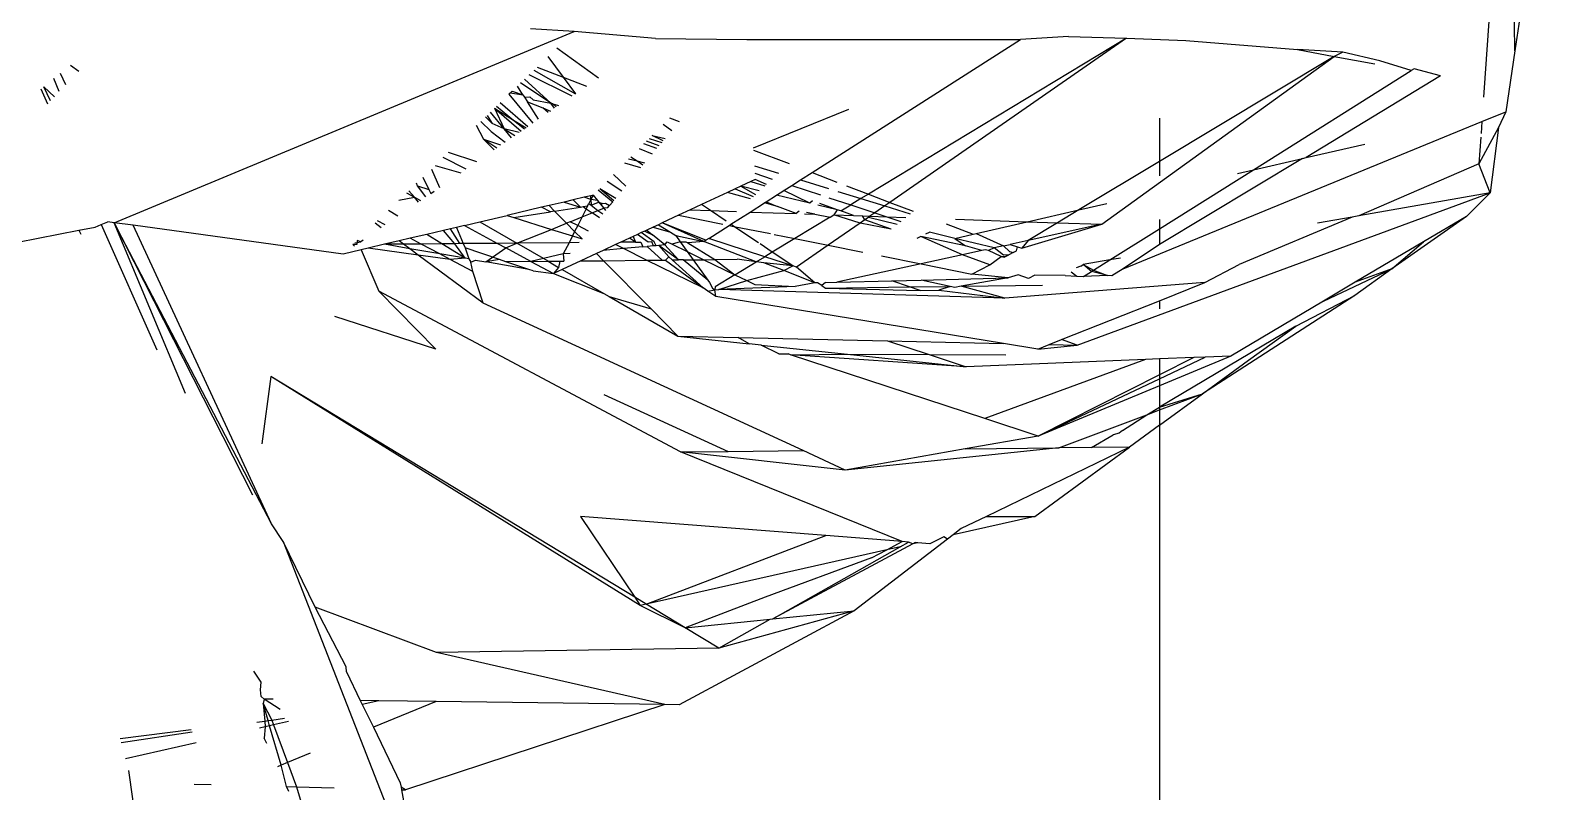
# Model space of a CAD drawing. Header units: millimetres. Extents: x 0 to 460473, y -68369 to 85219.
# Drawn here: x 224950.74 to 224970.81, y -36687.52 to -36677.4 of the extents above; entities that cross this region are included whole.
import ezdxf

# ---------------------------------------------------------------- set-up
doc = ezdxf.new("R2010")
doc.units = ezdxf.units.MM
doc.header["$LTSCALE"] = 50
doc.layers.add('ha', color=8, linetype='Continuous')

# ---------------------------------------------------------------- blocks, each defined once
blk = doc.blocks.new('12312')
for p, q in [((250595.09, -37186.465), (250594.853, -37189.854)), ((250595.269, -37189.238), (250595.238, -37186.804)), ((250595.6, -37186.999), (250595.269, -37189.238)), ((250576.644, -37191.522), (250582.759, -37188.981)), ((250582.759, -37188.981), (250582.18, -37188.945)), ((250583.843, -37189.073), (250582.759, -37188.981)), ((250583.843, -37189.073), (250585.057, -37189.087)), ((250585.057, -37189.087), (250588.696, -37189.087)), ((250585.923, -37190.855), (250588.696, -37189.087)), ((250590.104, -37189.07), (250586.673, -37191.142)), ((250590.104, -37189.07), (250586.959, -37191.251)), ((250589.334, -37189.045), (250588.696, -37189.087)), ((250589.334, -37189.045), (250590.104, -37189.07)), ((250590.104, -37189.07), (250590.892, -37189.098)), ((250590.892, -37189.098), (250592.38, -37189.22)), ((250582.412, -37189.314), (250582.616, -37189.588)), ((250582.532, -37189.199), (250583.085, -37189.595)), ((250589.777, -37191.543), (250592.868, -37189.314)), ((250592.868, -37189.314), (250590.543, -37190.709)), ((250592.98, -37189.257), (250592.38, -37189.22)), ((250592.38, -37189.22), (250592.868, -37189.314)), ((250592.98, -37189.257), (250592.868, -37189.314)), ((250592.868, -37189.314), (250593.407, -37189.412)), ((250593.471, -37189.368), (250592.98, -37189.257)), ((250595.269, -37189.238), (250595.15, -37190.046)), ((250576.001, -37189.689), (250575.929, -37189.538)), ((250576.064, -37189.43), (250576.175, -37189.507)), ((250582.224, -37189.496), (250582.779, -37189.807)), ((250582.267, -37189.454), (250582.616, -37189.588)), ((250591.793, -37190.818), (250593.89, -37189.499)), ((250593.89, -37189.499), (250593.471, -37189.368)), ((250593.931, -37189.475), (250593.89, -37189.499)), ((250594.28, -37189.57), (250593.931, -37189.475)), ((250575.67, -37189.744), (250575.758, -37189.942)), ((250575.849, -37189.848), (250575.707, -37189.715)), ((250575.796, -37189.902), (250575.707, -37189.715)), ((250575.914, -37189.779), (250575.842, -37189.607)), ((250582.08, -37189.82), (250582.006, -37189.705)), ((250582.451, -37189.934), (250582.049, -37189.664)), ((250582.451, -37189.934), (250582.1, -37189.615)), ((250582.732, -37189.839), (250582.16, -37189.557)), ((250582.616, -37189.588), (250582.925, -37189.706)), ((250582.616, -37189.588), (250582.779, -37189.807)), ((250594.28, -37189.57), (250592.492, -37190.657)), ((250581.777, -37189.926), (250582.146, -37190.243)), ((250581.893, -37189.815), (250581.934, -37189.775)), ((250581.893, -37189.815), (250582.212, -37190.198)), ((250581.914, -37189.795), (250582.08, -37189.82)), ((250581.934, -37189.775), (250582.08, -37189.82)), ((250582.08, -37189.82), (250582.101, -37189.852)), ((250582.101, -37189.852), (250582.171, -37189.848)), ((250582.101, -37189.852), (250582.141, -37189.915)), ((250582.288, -37190.145), (250582.141, -37189.915)), ((250582.141, -37189.915), (250582.342, -37189.996)), ((250582.171, -37189.848), (250582.217, -37189.887)), ((250582.217, -37189.887), (250582.451, -37189.934)), ((250582.476, -37189.941), (250582.451, -37189.934)), ((250582.499, -37190), (250582.451, -37189.934)), ((250582.523, -37189.983), (250582.476, -37189.941)), ((250582.476, -37189.941), (250582.55, -37189.964)), ((250581.671, -37190.205), (250581.582, -37190.114)), ((250581.602, -37190.095), (250581.671, -37190.205)), ((250581.829, -37190.276), (250581.647, -37190.052)), ((250581.699, -37190.001), (250582.055, -37190.306)), ((250581.699, -37190.001), (250581.829, -37190.276)), ((250581.699, -37190.001), (250581.954, -37190.157)), ((250581.729, -37189.972), (250581.954, -37190.157)), ((250582.342, -37189.996), (250582.444, -37190.037)), ((250582.414, -37190.058), (250582.342, -37189.996)), ((250584.028, -37190.128), (250584.155, -37190.177)), ((250585.144, -37190.525), (250586.412, -37190.012)), ((250590.543, -37190.131), (250590.543, -37190.709)), ((250594.83, -37190.178), (250595.15, -37190.046)), ((250595.15, -37190.046), (250595.051, -37190.258)), ((250581.559, -37190.414), (250581.463, -37190.228)), ((250581.655, -37190.311), (250581.518, -37190.176)), ((250581.655, -37190.311), (250581.844, -37190.451)), ((250581.829, -37190.276), (250581.671, -37190.205)), ((250581.829, -37190.276), (250581.971, -37190.364)), ((250582.028, -37190.324), (250581.829, -37190.276)), ((250581.929, -37190.393), (250581.829, -37190.276)), ((250581.954, -37190.157), (250582.098, -37190.276)), ((250581.954, -37190.157), (250582.121, -37190.26)), ((250583.944, -37190.213), (250584.058, -37190.295)), ((250590.061, -37192.136), (250594.83, -37190.178)), ((250595.051, -37190.258), (250594.791, -37190.741)), ((250594.83, -37190.178), (250594.819, -37190.338)), ((250595.051, -37190.258), (250594.941, -37191.124)), ((250581.696, -37190.553), (250581.559, -37190.414)), ((250581.785, -37190.492), (250581.559, -37190.414)), ((250581.73, -37190.53), (250581.559, -37190.414)), ((250583.626, -37190.535), (250583.799, -37190.608)), ((250583.86, -37190.534), (250583.688, -37190.472)), ((250583.889, -37190.499), (250583.721, -37190.439)), ((250583.758, -37190.402), (250583.924, -37190.457)), ((250583.942, -37190.435), (250583.796, -37190.363)), ((250583.796, -37190.363), (250583.97, -37190.401)), ((250592.492, -37190.657), (250593.274, -37190.477)), ((250594.816, -37190.387), (250594.791, -37190.741)), ((250581.324, -37190.81), (250581.019, -37190.656)), ((250581.464, -37190.714), (250581.088, -37190.59)), ((250583.647, -37190.792), (250583.432, -37190.731)), ((250583.597, -37190.705), (250583.485, -37190.678)), ((250583.597, -37190.705), (250583.514, -37190.649)), ((250583.675, -37190.758), (250583.597, -37190.705)), ((250583.699, -37190.729), (250583.597, -37190.705)), ((250585.146, -37190.557), (250585.617, -37190.737)), ((250590.543, -37190.709), (250589.473, -37191.351)), ((250592.447, -37190.667), (250590.543, -37191.813)), ((250590.543, -37190.709), (250590.543, -37190.9)), ((250591.793, -37190.818), (250592.447, -37190.667)), ((250592.447, -37190.667), (250592.492, -37190.657)), ((250594.791, -37190.741), (250593.193, -37191.432)), ((250594.941, -37191.124), (250594.791, -37190.741)), ((250580.75, -37190.916), (250580.83, -37191.082)), ((250580.862, -37190.808), (250580.968, -37191.055)), ((250580.911, -37190.76), (250581.255, -37190.858)), ((250583.447, -37191.034), (250583.284, -37190.881)), ((250585.169, -37190.947), (250585.108, -37190.976)), ((250585.158, -37190.766), (250585.478, -37190.864)), ((250585.164, -37190.865), (250585.394, -37190.941)), ((250585.316, -37191.012), (250585.169, -37190.947)), ((250585.768, -37190.953), (250585.923, -37190.855)), ((250585.923, -37190.855), (250586.253, -37190.981)), ((250590.543, -37191.602), (250591.793, -37190.818)), ((250591.579, -37190.867), (250591.793, -37190.818)), ((250580.531, -37191.126), (250580.636, -37191.184)), ((250580.636, -37191.184), (250580.561, -37191.098)), ((250580.679, -37191.033), (250580.666, -37190.996)), ((250580.79, -37191.178), (250580.679, -37191.033)), ((250580.679, -37191.033), (250580.83, -37191.082)), ((250580.83, -37191.082), (250580.854, -37191.134)), ((250580.854, -37191.134), (250580.897, -37191.104)), ((250583.081, -37191.087), (250583.273, -37191.245)), ((250583.103, -37191.065), (250583.289, -37191.225)), ((250583.103, -37191.065), (250583.313, -37191.196)), ((250583.199, -37190.968), (250583.395, -37191.097)), ((250584.8, -37191.119), (250584.453, -37191.281)), ((250584.902, -37191.072), (250584.8, -37191.119)), ((250585.104, -37191.206), (250584.8, -37191.119)), ((250584.978, -37191.036), (250584.902, -37191.072)), ((250584.902, -37191.072), (250585.141, -37191.172)), ((250585.108, -37190.976), (250584.978, -37191.036)), ((250584.978, -37191.036), (250585.171, -37191.145)), ((250585.221, -37191.099), (250584.978, -37191.036)), ((250585.108, -37190.976), (250585.295, -37191.031)), ((250585.452, -37191.155), (250585.547, -37191.095)), ((250585.547, -37191.095), (250585.654, -37191.026)), ((250585.892, -37191.261), (250585.547, -37191.095)), ((250585.654, -37191.026), (250585.768, -37190.953)), ((250585.654, -37191.026), (250586.034, -37191.152)), ((250585.768, -37190.953), (250586.141, -37191.068)), ((250586.268, -37191.107), (250586.574, -37191.201)), ((250586.382, -37191.03), (250586.673, -37191.142)), ((250586.673, -37191.142), (250586.574, -37191.201)), ((250586.673, -37191.142), (250586.959, -37191.251)), ((250589.449, -37193.149), (250594.941, -37191.124)), ((250594.941, -37191.124), (250593.193, -37191.432)), ((250594.625, -37191.439), (250594.941, -37191.124)), ((250580.429, -37191.224), (250580.636, -37191.184)), ((250580.636, -37191.184), (250580.717, -37191.228)), ((250580.691, -37191.247), (250580.636, -37191.184)), ((250582.328, -37191.317), (250581.87, -37191.425)), ((250582.427, -37191.294), (250582.328, -37191.317)), ((250582.445, -37191.376), (250582.328, -37191.317)), ((250582.628, -37191.247), (250582.427, -37191.294)), ((250582.5, -37191.368), (250582.427, -37191.294)), ((250582.5, -37191.368), (250582.843, -37191.313)), ((250582.748, -37191.219), (250582.628, -37191.247)), ((250582.628, -37191.247), (250582.843, -37191.313)), ((250582.894, -37191.184), (250582.748, -37191.219)), ((250582.843, -37191.313), (250582.748, -37191.219)), ((250582.843, -37191.313), (250582.879, -37191.307)), ((250582.92, -37191.337), (250582.866, -37191.444)), ((250582.879, -37191.307), (250582.939, -37191.298)), ((250582.879, -37191.307), (250582.92, -37191.337)), ((250582.982, -37191.164), (250582.894, -37191.184)), ((250582.982, -37191.213), (250582.894, -37191.184)), ((250582.939, -37191.298), (250582.92, -37191.337)), ((250582.92, -37191.337), (250583, -37191.389)), ((250582.939, -37191.298), (250582.954, -37191.268)), ((250582.982, -37191.213), (250582.954, -37191.268)), ((250582.954, -37191.268), (250582.985, -37191.29)), ((250583.011, -37191.157), (250582.982, -37191.164)), ((250583.011, -37191.157), (250582.982, -37191.213)), ((250582.982, -37191.213), (250582.982, -37191.164)), ((250583.069, -37191.227), (250582.982, -37191.213)), ((250582.982, -37191.213), (250582.985, -37191.29)), ((250582.985, -37191.29), (250583.086, -37191.248)), ((250582.985, -37191.29), (250583.077, -37191.358)), ((250583.011, -37191.157), (250583.069, -37191.227)), ((250583.069, -37191.227), (250583.086, -37191.248)), ((250583.069, -37191.227), (250583.106, -37191.271)), ((250583.077, -37191.358), (250583.153, -37191.327)), ((250583.086, -37191.248), (250583.106, -37191.271)), ((250583.086, -37191.248), (250583.141, -37191.266)), ((250583.106, -37191.271), (250583.141, -37191.266)), ((250583.106, -37191.271), (250583.153, -37191.327)), ((250583.141, -37191.266), (250583.175, -37191.26)), ((250583.205, -37191.326), (250583.153, -37191.327)), ((250583.153, -37191.327), (250583.179, -37191.358)), ((250583.175, -37191.26), (250583.231, -37191.295)), ((250583.205, -37191.326), (250583.231, -37191.295)), ((250583.231, -37191.295), (250583.273, -37191.245)), ((250584.453, -37191.281), (250584.301, -37191.352)), ((250584.573, -37191.361), (250584.453, -37191.281)), ((250585.1, -37191.38), (250585.29, -37191.258)), ((250585.29, -37191.258), (250585.312, -37191.244)), ((250585.462, -37191.307), (250585.29, -37191.258)), ((250585.312, -37191.244), (250585.452, -37191.155)), ((250585.312, -37191.244), (250585.462, -37191.307)), ((250585.892, -37191.261), (250585.452, -37191.155)), ((250585.712, -37191.401), (250585.462, -37191.307)), ((250585.93, -37191.232), (250585.892, -37191.261)), ((250586.259, -37191.35), (250586, -37191.288)), ((250586.259, -37191.35), (250586.029, -37191.268)), ((250586.147, -37191.189), (250586.437, -37191.284)), ((250586.259, -37191.35), (250586.214, -37191.419)), ((250586.308, -37191.362), (250586.259, -37191.35)), ((250586.308, -37191.362), (250586.437, -37191.284)), ((250586.574, -37191.201), (250586.437, -37191.284)), ((250586.437, -37191.284), (250586.759, -37191.39)), ((250586.574, -37191.201), (250586.891, -37191.299)), ((250586.891, -37191.299), (250586.759, -37191.39)), ((250586.959, -37191.251), (250586.891, -37191.299)), ((250586.891, -37191.299), (250587.23, -37191.403)), ((250586.959, -37191.251), (250587.27, -37191.37)), ((250589.473, -37191.351), (250589.845, -37191.265)), ((250576.39, -37191.579), (250576.471, -37191.546)), ((250576.471, -37191.546), (250576.56, -37191.51)), ((250576.471, -37191.546), (250577.212, -37193.212)), ((250576.644, -37191.522), (250576.56, -37191.51)), ((250577.594, -37193.793), (250576.644, -37191.522)), ((250578.734, -37195.523), (250576.644, -37191.522)), ((250576.644, -37191.522), (250578.482, -37195.14)), ((250576.896, -37191.556), (250576.644, -37191.522)), ((250580.196, -37191.588), (250580.115, -37191.527)), ((250580.249, -37191.551), (250580.147, -37191.496)), ((250580.415, -37191.436), (250580.29, -37191.358)), ((250581.304, -37191.558), (250581.507, -37191.51)), ((250581.507, -37191.51), (250581.87, -37191.425)), ((250581.507, -37191.51), (250581.997, -37191.794)), ((250581.87, -37191.425), (250581.96, -37191.454)), ((250581.96, -37191.454), (250582.445, -37191.376)), ((250581.96, -37191.454), (250582.458, -37191.61)), ((250582.5, -37191.368), (250582.445, -37191.376)), ((250582.458, -37191.61), (250582.658, -37191.528)), ((250582.658, -37191.528), (250582.5, -37191.368)), ((250582.707, -37191.508), (250582.658, -37191.528)), ((250582.767, -37191.638), (250582.658, -37191.528)), ((250582.707, -37191.508), (250582.866, -37191.444)), ((250582.807, -37191.559), (250582.707, -37191.508)), ((250582.866, -37191.444), (250582.807, -37191.559)), ((250582.866, -37191.444), (250583, -37191.389)), ((250583, -37191.389), (250583.077, -37191.358)), ((250583.098, -37191.456), (250583, -37191.389)), ((250583.077, -37191.358), (250583.14, -37191.405)), ((250583.881, -37191.548), (250583.809, -37191.581)), ((250583.929, -37191.525), (250583.881, -37191.548)), ((250583.881, -37191.548), (250584.042, -37191.648)), ((250584.149, -37191.423), (250583.929, -37191.525)), ((250584.483, -37191.772), (250583.929, -37191.525)), ((250584.513, -37191.754), (250583.929, -37191.525)), ((250584.301, -37191.352), (250584.149, -37191.423)), ((250584.149, -37191.423), (250584.737, -37191.541)), ((250584.301, -37191.352), (250584.573, -37191.361)), ((250584.573, -37191.361), (250584.92, -37191.373)), ((250584.781, -37191.501), (250584.573, -37191.361)), ((250584.821, -37191.557), (250584.843, -37191.543)), ((250584.843, -37191.543), (250585.1, -37191.38)), ((250584.883, -37191.57), (250584.843, -37191.543)), ((250585.1, -37191.38), (250585.712, -37191.401)), ((250586.163, -37191.449), (250585.695, -37191.732)), ((250585.754, -37191.368), (250585.712, -37191.401)), ((250585.825, -37191.405), (250585.961, -37191.41)), ((250585.961, -37191.41), (250585.85, -37191.388)), ((250585.961, -37191.41), (250586.163, -37191.449)), ((250586.562, -37191.527), (250586.138, -37191.821)), ((250586.163, -37191.449), (250586.214, -37191.419)), ((250586.562, -37191.527), (250586.214, -37191.419)), ((250586.214, -37191.419), (250586.474, -37191.428)), ((250586.474, -37191.428), (250586.308, -37191.362)), ((250586.474, -37191.428), (250586.596, -37191.432)), ((250586.626, -37191.482), (250586.562, -37191.527)), ((250586.977, -37191.608), (250586.562, -37191.527)), ((250586.626, -37191.482), (250586.596, -37191.432)), ((250586.596, -37191.432), (250586.694, -37191.435)), ((250586.672, -37191.451), (250586.626, -37191.482)), ((250586.977, -37191.608), (250586.626, -37191.482)), ((250586.694, -37191.435), (250586.672, -37191.451)), ((250587.056, -37191.544), (250586.672, -37191.451)), ((250586.759, -37191.39), (250586.694, -37191.435)), ((250586.694, -37191.435), (250586.919, -37191.443)), ((250586.759, -37191.39), (250586.919, -37191.443)), ((250586.919, -37191.443), (250587.105, -37191.504)), ((250586.919, -37191.443), (250587.169, -37191.452)), ((250587.706, -37191.538), (250588.064, -37191.675)), ((250587.832, -37191.475), (250588.786, -37191.509)), ((250588.105, -37191.665), (250588.786, -37191.509)), ((250588.712, -37191.858), (250589.777, -37191.543)), ((250588.786, -37191.509), (250589.473, -37191.351)), ((250588.786, -37191.509), (250589.187, -37191.523)), ((250589.187, -37191.523), (250588.795, -37191.758)), ((250589.777, -37191.543), (250588.795, -37191.758)), ((250589.473, -37191.351), (250589.187, -37191.523)), ((250589.187, -37191.523), (250589.777, -37191.543)), ((250590.543, -37191.48), (250590.543, -37191.602)), ((250593.105, -37191.448), (250591.601, -37192.079)), ((250593.105, -37191.448), (250592.646, -37191.529)), ((250593.193, -37191.432), (250593.105, -37191.448)), ((250594.625, -37191.439), (250593.634, -37192.135)), ((250594.625, -37191.439), (250594.055, -37191.777)), ((250573.677, -37192.113), (250576.173, -37191.622)), ((250576.173, -37191.622), (250576.39, -37191.579)), ((250576.173, -37191.622), (250576.2, -37191.676)), ((250579.688, -37191.938), (250576.896, -37191.556)), ((250578.734, -37195.523), (250576.896, -37191.556)), ((250580.581, -37191.728), (250580.433, -37191.763)), ((250580.8, -37191.677), (250580.581, -37191.728)), ((250580.726, -37191.805), (250580.581, -37191.728)), ((250581.021, -37191.625), (250580.8, -37191.677)), ((250581, -37191.802), (250580.8, -37191.677)), ((250581.116, -37191.602), (250581.021, -37191.625)), ((250581.175, -37191.801), (250581.021, -37191.625)), ((250581.194, -37191.584), (250581.116, -37191.602)), ((250581.238, -37191.8), (250581.116, -37191.602)), ((250581.304, -37191.558), (250581.194, -37191.584)), ((250581.194, -37191.584), (250581.286, -37191.8)), ((250581.304, -37191.558), (250581.741, -37191.796)), ((250581.997, -37191.794), (250582.458, -37191.61)), ((250582.458, -37191.61), (250582.737, -37191.698)), ((250582.737, -37191.698), (250582.692, -37191.788)), ((250582.767, -37191.638), (250582.737, -37191.698)), ((250582.737, -37191.698), (250582.865, -37191.738)), ((250582.807, -37191.559), (250582.767, -37191.638)), ((250582.865, -37191.738), (250582.767, -37191.638)), ((250582.952, -37191.632), (250582.807, -37191.559)), ((250583.498, -37191.726), (250583.379, -37191.782)), ((250583.546, -37191.704), (250583.498, -37191.726)), ((250583.578, -37191.78), (250583.498, -37191.726)), ((250583.603, -37191.677), (250583.546, -37191.704)), ((250583.546, -37191.704), (250583.578, -37191.78)), ((250583.653, -37191.654), (250583.603, -37191.677)), ((250583.744, -37191.779), (250583.603, -37191.677)), ((250583.7, -37191.632), (250583.653, -37191.654)), ((250583.823, -37191.778), (250583.653, -37191.654)), ((250583.727, -37191.619), (250583.7, -37191.632)), ((250583.7, -37191.632), (250583.804, -37191.682)), ((250583.809, -37191.581), (250583.727, -37191.619)), ((250583.727, -37191.619), (250583.804, -37191.682)), ((250583.968, -37191.818), (250583.804, -37191.682)), ((250583.809, -37191.581), (250584.042, -37191.648)), ((250584.042, -37191.648), (250584.111, -37191.69)), ((250584.111, -37191.69), (250584.483, -37191.772)), ((250584.111, -37191.69), (250584.172, -37191.775)), ((250584.55, -37191.73), (250584.513, -37191.754)), ((250584.55, -37191.73), (250584.821, -37191.557)), ((250585.294, -37191.974), (250584.55, -37191.73)), ((250584.821, -37191.557), (250584.883, -37191.57)), ((250585.21, -37191.79), (250584.883, -37191.57)), ((250584.883, -37191.57), (250585.369, -37191.667)), ((250585.695, -37191.732), (250585.394, -37191.914)), ((250585.42, -37191.677), (250585.695, -37191.732)), ((250585.695, -37191.732), (250586.138, -37191.821)), ((250587.37, -37191.705), (250587.317, -37191.731)), ((250587.924, -37191.948), (250587.37, -37191.705)), ((250587.966, -37191.829), (250587.37, -37191.705)), ((250587.437, -37191.671), (250587.485, -37191.648)), ((250587.824, -37191.73), (250587.485, -37191.648)), ((250587.824, -37191.73), (250588.064, -37191.675)), ((250588.345, -37191.856), (250587.824, -37191.73)), ((250587.824, -37191.73), (250587.966, -37191.829)), ((250588.064, -37191.675), (250588.105, -37191.665)), ((250588.105, -37191.665), (250588.468, -37191.829)), ((250589.883, -37192.017), (250590.543, -37191.602)), ((250590.543, -37191.602), (250590.543, -37191.813)), ((250579.927, -37191.882), (250579.688, -37191.938)), ((250579.871, -37191.812), (250579.819, -37191.812)), ((250579.839, -37191.834), (250579.819, -37191.812)), ((250579.843, -37191.789), (250579.922, -37191.776)), ((250579.874, -37191.759), (250579.871, -37191.812)), ((250579.922, -37191.776), (250579.874, -37191.759)), ((250579.955, -37191.754), (250579.922, -37191.776)), ((250580.022, -37191.859), (250579.927, -37191.882)), ((250579.927, -37191.882), (250580.161, -37192.433)), ((250580.237, -37191.809), (250580.022, -37191.859)), ((250580.688, -37191.951), (250580.022, -37191.859)), ((250580.433, -37191.763), (250580.237, -37191.809)), ((250580.492, -37191.807), (250580.237, -37191.809)), ((250580.575, -37191.867), (250580.237, -37191.809)), ((250580.492, -37191.807), (250580.433, -37191.763)), ((250580.726, -37191.805), (250580.492, -37191.807)), ((250580.575, -37191.867), (250580.492, -37191.807)), ((250580.688, -37191.951), (250580.575, -37191.867)), ((250580.973, -37191.937), (250580.575, -37191.867)), ((250581.552, -37192.59), (250580.688, -37191.951)), ((250581.11, -37192.01), (250580.688, -37191.951)), ((250581, -37191.802), (250580.726, -37191.805)), ((250580.973, -37191.937), (250580.726, -37191.805)), ((250581.11, -37192.01), (250580.973, -37191.937)), ((250581.309, -37191.995), (250580.973, -37191.937)), ((250581.175, -37191.801), (250581, -37191.802)), ((250581.309, -37191.995), (250581, -37191.802)), ((250581.238, -37191.8), (250581.175, -37191.801)), ((250581.309, -37191.995), (250581.175, -37191.801)), ((250581.286, -37191.8), (250581.238, -37191.8)), ((250581.741, -37191.796), (250581.286, -37191.8)), ((250581.286, -37191.8), (250581.31, -37191.856)), ((250581.31, -37191.856), (250581.359, -37192.004)), ((250581.769, -37192.011), (250581.31, -37191.856)), ((250581.584, -37192.043), (250581.852, -37191.856)), ((250581.997, -37191.794), (250581.741, -37191.796)), ((250581.741, -37191.796), (250581.852, -37191.856)), ((250581.852, -37191.856), (250581.997, -37191.794)), ((250582.184, -37192.037), (250581.852, -37191.856)), ((250582.692, -37191.788), (250581.997, -37191.794)), ((250582.414, -37192.034), (250581.997, -37191.794)), ((250582.616, -37191.937), (250582.184, -37192.037)), ((250582.692, -37191.788), (250582.616, -37191.937)), ((250582.707, -37191.929), (250582.616, -37191.937)), ((250582.616, -37191.937), (250582.622, -37192.032)), ((250582.825, -37191.787), (250582.692, -37191.788)), ((250583.057, -37191.932), (250582.847, -37192.03)), ((250583.146, -37191.89), (250583.057, -37191.932)), ((250583.15, -37192.027), (250583.057, -37191.932)), ((250583.311, -37191.813), (250583.146, -37191.89)), ((250583.416, -37191.866), (250583.146, -37191.89)), ((250583.379, -37191.782), (250583.311, -37191.813)), ((250583.416, -37191.866), (250583.311, -37191.813)), ((250583.578, -37191.78), (250583.379, -37191.782)), ((250583.672, -37191.844), (250583.416, -37191.866)), ((250583.721, -37192.021), (250583.416, -37191.866)), ((250583.578, -37191.78), (250583.649, -37191.78)), ((250583.649, -37191.78), (250583.672, -37191.844)), ((250583.672, -37191.844), (250583.73, -37191.839)), ((250583.817, -37191.831), (250583.73, -37191.839)), ((250583.73, -37191.839), (250583.93, -37192.019)), ((250583.794, -37191.778), (250583.744, -37191.779)), ((250583.817, -37191.831), (250583.794, -37191.778)), ((250583.851, -37191.828), (250583.817, -37191.831)), ((250583.851, -37191.828), (250583.823, -37191.778)), ((250583.887, -37191.825), (250583.851, -37191.828)), ((250583.968, -37191.818), (250583.887, -37191.825)), ((250584.149, -37192.016), (250583.887, -37191.825)), ((250583.887, -37191.825), (250584.018, -37191.975)), ((250583.968, -37191.818), (250583.998, -37191.777)), ((250583.968, -37191.818), (250584.149, -37192.016)), ((250583.998, -37191.777), (250584.065, -37191.809)), ((250584.172, -37191.775), (250584.065, -37191.809)), ((250584.065, -37191.809), (250584.265, -37191.906)), ((250584.172, -37191.775), (250584.247, -37191.774)), ((250584.172, -37191.775), (250584.265, -37191.906)), ((250584.247, -37191.774), (250584.274, -37191.791)), ((250584.265, -37191.906), (250584.343, -37192.014)), ((250584.265, -37191.906), (250584.485, -37192.013)), ((250584.483, -37191.772), (250584.274, -37191.791)), ((250584.274, -37191.791), (250584.629, -37192.011)), ((250584.483, -37191.772), (250584.513, -37191.754)), ((250585.182, -37192.042), (250584.483, -37191.772)), ((250585.394, -37191.914), (250585.232, -37191.804)), ((250585.394, -37191.914), (250585.294, -37191.974)), ((250585.667, -37192.097), (250585.394, -37191.914)), ((250586.138, -37191.821), (250585.716, -37192.113)), ((250586.138, -37191.821), (250586.6, -37191.914)), ((250587.924, -37191.948), (250587.373, -37192.069)), ((250588.179, -37191.893), (250587.924, -37191.948)), ((250588.289, -37192.08), (250587.924, -37191.948)), ((250588.179, -37191.893), (250587.966, -37191.829)), ((250588.224, -37191.883), (250588.179, -37191.893)), ((250588.268, -37191.892), (250588.224, -37191.883)), ((250588.345, -37191.856), (250588.268, -37191.892)), ((250588.44, -37191.97), (250588.268, -37191.892)), ((250588.468, -37191.829), (250588.345, -37191.856)), ((250588.468, -37191.954), (250588.345, -37191.856)), ((250588.468, -37191.829), (250588.559, -37191.81)), ((250588.468, -37191.829), (250588.549, -37191.906)), ((250588.54, -37191.948), (250588.468, -37191.954)), ((250588.54, -37191.948), (250588.477, -37191.981)), ((250588.506, -37191.966), (250588.54, -37191.948)), ((250588.598, -37191.918), (250588.54, -37191.948)), ((250588.549, -37191.906), (250588.598, -37191.918)), ((250588.795, -37191.758), (250588.559, -37191.81)), ((250588.559, -37191.81), (250588.657, -37191.841)), ((250588.598, -37191.918), (250588.641, -37191.896)), ((250588.641, -37191.896), (250588.657, -37191.841)), ((250588.657, -37191.841), (250588.712, -37191.858)), ((250588.795, -37191.758), (250588.712, -37191.858)), ((250590.543, -37191.813), (250590.061, -37192.136)), ((250594.055, -37191.777), (250593.147, -37192.314)), ((250593.634, -37192.135), (250594.055, -37191.777)), ((250581.309, -37191.995), (250581.11, -37192.01)), ((250581.414, -37192.171), (250581.11, -37192.01)), ((250581.359, -37192.004), (250581.309, -37191.995)), ((250581.359, -37192.004), (250581.388, -37192.045)), ((250581.388, -37192.045), (250581.45, -37192.02)), ((250581.414, -37192.171), (250581.388, -37192.045)), ((250581.45, -37192.02), (250581.584, -37192.043)), ((250581.769, -37192.011), (250581.584, -37192.043)), ((250582.157, -37192.142), (250581.584, -37192.043)), ((250581.854, -37192.04), (250581.769, -37192.011)), ((250582.184, -37192.037), (250581.854, -37192.04)), ((250582.157, -37192.142), (250581.854, -37192.04)), ((250582.215, -37192.162), (250582.157, -37192.142)), ((250582.184, -37192.037), (250582.414, -37192.034)), ((250582.184, -37192.037), (250582.484, -37192.199)), ((250582.414, -37192.034), (250582.568, -37192.033)), ((250582.414, -37192.034), (250582.553, -37192.115)), ((250582.553, -37192.115), (250582.484, -37192.199)), ((250582.603, -37192.143), (250582.484, -37192.199)), ((250582.568, -37192.033), (250582.553, -37192.115)), ((250582.568, -37192.033), (250582.622, -37192.032)), ((250582.847, -37192.03), (250582.603, -37192.143)), ((250582.603, -37192.143), (250583.155, -37192.462)), ((250582.847, -37192.03), (250583.15, -37192.027)), ((250583.15, -37192.027), (250583.721, -37192.021)), ((250583.783, -37192.668), (250583.15, -37192.027)), ((250583.721, -37192.021), (250583.93, -37192.019)), ((250584.476, -37192.388), (250583.721, -37192.021)), ((250583.93, -37192.019), (250583.974, -37192.018)), ((250583.974, -37192.018), (250584.018, -37191.975)), ((250583.974, -37192.018), (250584.476, -37192.388)), ((250584.018, -37191.975), (250584.065, -37192.017)), ((250584.065, -37192.017), (250584.149, -37192.016)), ((250584.065, -37192.017), (250584.476, -37192.388)), ((250584.209, -37192.016), (250584.149, -37192.016)), ((250584.209, -37192.016), (250584.343, -37192.014)), ((250584.538, -37192.287), (250584.209, -37192.016)), ((250584.343, -37192.014), (250584.485, -37192.013)), ((250584.343, -37192.014), (250584.538, -37192.287)), ((250584.485, -37192.013), (250584.629, -37192.011)), ((250584.485, -37192.013), (250584.898, -37192.213)), ((250584.629, -37192.011), (250584.928, -37192.008)), ((250584.629, -37192.011), (250584.898, -37192.213)), ((250584.898, -37192.213), (250585.182, -37192.042)), ((250585.182, -37192.042), (250584.928, -37192.008)), ((250585.182, -37192.042), (250585.294, -37191.974)), ((250585.284, -37192.056), (250585.182, -37192.042)), ((250585.667, -37192.097), (250585.284, -37192.056)), ((250585.547, -37192.159), (250585.284, -37192.056)), ((250585.667, -37192.097), (250585.294, -37191.974)), ((250585.547, -37192.159), (250585.667, -37192.097)), ((250585.716, -37192.113), (250585.667, -37192.097)), ((250585.961, -37192.321), (250585.716, -37192.113)), ((250587.373, -37192.069), (250586.254, -37192.314)), ((250586.848, -37191.963), (250587.373, -37192.069)), ((250587.373, -37192.069), (250588.05, -37192.204)), ((250588.05, -37192.204), (250588.289, -37192.08)), ((250588.289, -37192.08), (250588.44, -37191.97)), ((250588.44, -37191.97), (250588.506, -37191.966)), ((250588.44, -37191.97), (250588.477, -37191.981)), ((250588.477, -37191.981), (250588.506, -37191.966)), ((250589.496, -37192.099), (250589.436, -37192.121)), ((250589.496, -37192.099), (250589.53, -37192.079)), ((250589.883, -37192.017), (250589.53, -37192.079)), ((250589.53, -37192.079), (250589.667, -37192.152)), ((250589.639, -37192.17), (250589.53, -37192.079)), ((250589.639, -37192.17), (250589.667, -37192.152)), ((250589.667, -37192.152), (250589.883, -37192.017)), ((250589.667, -37192.152), (250589.852, -37192.222)), ((250590.027, -37191.991), (250589.883, -37192.017)), ((250590.061, -37192.136), (250589.911, -37192.227)), ((250591.148, -37192.317), (250591.601, -37192.079)), ((250592.722, -37192.566), (250593.634, -37192.135)), ((250593.634, -37192.135), (250593.14, -37192.488)), ((250593.634, -37192.135), (250593.147, -37192.314)), ((250581.552, -37192.59), (250581.414, -37192.171)), ((250582.215, -37192.162), (250582.484, -37192.199)), ((250582.484, -37192.199), (250583.155, -37192.462)), ((250584.538, -37192.287), (250584.558, -37192.316)), ((250584.558, -37192.316), (250584.6, -37192.394)), ((250584.898, -37192.213), (250584.635, -37192.372)), ((250584.686, -37192.41), (250585.058, -37192.291)), ((250584.898, -37192.213), (250585.058, -37192.291)), ((250585.058, -37192.291), (250585.547, -37192.159)), ((250585.058, -37192.291), (250585.162, -37192.341)), ((250585.162, -37192.341), (250585.701, -37192.371)), ((250585.961, -37192.321), (250585.547, -37192.159)), ((250585.961, -37192.321), (250585.701, -37192.371)), ((250585.998, -37192.32), (250585.961, -37192.321)), ((250586.054, -37192.357), (250585.998, -37192.32)), ((250586.103, -37192.317), (250586.054, -37192.357)), ((250586.103, -37192.317), (250586.254, -37192.314)), ((250586.254, -37192.314), (250586.986, -37192.295)), ((250586.986, -37192.295), (250587.374, -37192.285)), ((250587.22, -37192.376), (250586.986, -37192.295)), ((250587.374, -37192.285), (250588.532, -37192.255)), ((250587.762, -37192.368), (250587.374, -37192.285)), ((250588.532, -37192.255), (250587.907, -37192.366)), ((250587.907, -37192.366), (250588.988, -37192.35)), ((250588.532, -37192.255), (250588.05, -37192.204)), ((250591.148, -37192.317), (250588.486, -37192.523)), ((250588.662, -37192.214), (250588.532, -37192.255)), ((250588.8, -37192.263), (250588.662, -37192.214)), ((250588.884, -37192.217), (250588.8, -37192.263)), ((250589.287, -37192.223), (250588.884, -37192.217)), ((250589.287, -37192.223), (250589.445, -37192.232)), ((250589.369, -37192.175), (250589.445, -37192.232)), ((250589.445, -37192.232), (250589.532, -37192.237)), ((250589.532, -37192.237), (250589.639, -37192.17)), ((250589.852, -37192.222), (250589.532, -37192.237)), ((250589.852, -37192.222), (250589.639, -37192.17)), ((250589.911, -37192.227), (250589.852, -37192.222)), ((250590.543, -37192.558), (250591.148, -37192.317)), ((250593.147, -37192.314), (250592.722, -37192.566)), ((250580.161, -37192.433), (250580.92, -37193.201)), ((250584.176, -37194.568), (250580.161, -37192.433)), ((250583.155, -37192.462), (250583.227, -37192.504)), ((250583.227, -37192.504), (250584.14, -37193.031)), ((250583.227, -37192.504), (250583.783, -37192.668)), ((250584.536, -37192.432), (250584.476, -37192.388)), ((250584.536, -37192.432), (250584.629, -37192.415)), ((250584.646, -37192.503), (250584.536, -37192.432)), ((250584.6, -37192.394), (250584.629, -37192.415)), ((250584.635, -37192.372), (250584.629, -37192.415)), ((250584.629, -37192.415), (250584.686, -37192.41)), ((250584.646, -37192.503), (250584.629, -37192.415)), ((250588.469, -37193.127), (250584.646, -37192.503)), ((250585.701, -37192.371), (250584.686, -37192.41)), ((250588.486, -37192.523), (250584.686, -37192.41)), ((250586.054, -37192.357), (250586.101, -37192.393)), ((250586.101, -37192.393), (250587.22, -37192.376)), ((250586.101, -37192.393), (250587.362, -37192.425)), ((250587.22, -37192.376), (250587.762, -37192.368)), ((250587.362, -37192.425), (250587.22, -37192.376)), ((250587.362, -37192.425), (250587.61, -37192.418)), ((250587.762, -37192.368), (250587.61, -37192.418)), ((250587.61, -37192.418), (250588.486, -37192.523)), ((250587.822, -37192.381), (250587.762, -37192.368)), ((250587.907, -37192.366), (250587.822, -37192.381)), ((250588.486, -37192.523), (250587.907, -37192.366)), ((250593.14, -37192.488), (250591.116, -37193.796)), ((250592.358, -37192.896), (250593.14, -37192.488)), ((250585.805, -37194.551), (250581.552, -37192.59)), ((250584.14, -37193.031), (250583.783, -37192.668)), ((250589.24, -37193.076), (250590.543, -37192.558)), ((250590.543, -37192.558), (250590.543, -37192.665)), ((250592.722, -37192.566), (250591.492, -37193.294)), ((250580.92, -37193.201), (250579.58, -37192.767)), ((250592.358, -37192.896), (250590.543, -37193.974)), ((250591.725, -37193.348), (250592.358, -37192.896)), ((250584.14, -37193.031), (250585.086, -37193.131)), ((250584.14, -37193.031), (250584.942, -37193.049)), ((250585.086, -37193.131), (250584.942, -37193.049)), ((250584.942, -37193.049), (250586.928, -37193.093)), ((250585.245, -37193.148), (250585.086, -37193.131)), ((250585.483, -37193.266), (250585.245, -37193.148)), ((250585.245, -37193.148), (250586.393, -37193.27)), ((250586.928, -37193.093), (250587.48, -37193.275)), ((250586.928, -37193.093), (250588.469, -37193.127)), ((250588.924, -37193.202), (250588.469, -37193.127)), ((250588.924, -37193.202), (250589.078, -37193.141)), ((250588.924, -37193.202), (250589.449, -37193.149)), ((250589.078, -37193.141), (250589.24, -37193.076)), ((250589.078, -37193.141), (250589.449, -37193.149)), ((250589.449, -37193.149), (250589.24, -37193.076)), ((250585.483, -37193.266), (250585.605, -37193.266)), ((250585.635, -37193.276), (250585.605, -37193.266)), ((250585.635, -37193.276), (250586.393, -37193.27)), ((250587.973, -37193.438), (250585.635, -37193.276)), ((250588.223, -37194.126), (250585.635, -37193.276)), ((250586.393, -37193.27), (250587.973, -37193.438)), ((250586.393, -37193.27), (250587.48, -37193.275)), ((250587.48, -37193.275), (250587.973, -37193.438)), ((250587.48, -37193.275), (250588.498, -37193.28)), ((250590.357, -37193.34), (250587.973, -37193.438)), ((250590.357, -37193.34), (250588.223, -37194.126)), ((250590.543, -37193.333), (250590.357, -37193.34)), ((250591.492, -37193.294), (250590.543, -37193.688)), ((250590.543, -37193.595), (250591.151, -37193.308)), ((250590.998, -37193.314), (250590.543, -37193.544)), ((250590.998, -37193.314), (250590.543, -37193.333)), ((250590.543, -37193.333), (250590.543, -37193.544)), ((250591.151, -37193.308), (250590.998, -37193.314)), ((250591.116, -37193.796), (250591.725, -37193.348)), ((250591.492, -37193.294), (250591.151, -37193.308)), ((250590.543, -37193.544), (250588.929, -37194.357)), ((250590.543, -37193.544), (250590.543, -37193.595)), ((250578.727, -37193.567), (250578.609, -37194.463)), ((250583.64, -37196.608), (250578.727, -37193.567)), ((250583.569, -37196.501), (250578.727, -37193.567)), ((250588.929, -37194.357), (250590.543, -37193.595)), ((250590.543, -37193.688), (250588.929, -37194.357)), ((250590.543, -37193.595), (250590.543, -37193.688)), ((250590.543, -37193.688), (250590.543, -37193.974)), ((250583.154, -37193.804), (250584.809, -37194.561)), ((250590.543, -37194.011), (250591.116, -37193.796)), ((250590.543, -37194.214), (250591.116, -37193.796)), ((250590.543, -37193.974), (250591.116, -37193.796)), ((250588.929, -37194.357), (250588.223, -37194.126)), ((250589.203, -37194.515), (250590.375, -37194.075)), ((250590.051, -37194.283), (250590.375, -37194.075)), ((250590.375, -37194.075), (250590.543, -37193.974)), ((250590.375, -37194.075), (250590.543, -37194.011)), ((250590.543, -37193.974), (250590.543, -37194.011)), ((250590.543, -37194.011), (250590.543, -37194.214)), ((250588.929, -37194.357), (250587.958, -37194.528)), ((250589.641, -37194.511), (250589.927, -37194.341)), ((250590.008, -37194.318), (250589.927, -37194.341)), ((250590.051, -37194.283), (250590.008, -37194.318)), ((250590.543, -37194.214), (250590.145, -37194.505)), ((250590.543, -37194.214), (250590.543, -38539.325)), ((250584.176, -37194.568), (250584.809, -37194.561)), ((250584.809, -37194.561), (250585.805, -37194.551)), ((250586.365, -37194.809), (250585.805, -37194.551)), ((250589.203, -37194.515), (250586.365, -37194.809)), ((250587.958, -37194.528), (250586.365, -37194.809)), ((250587.958, -37194.528), (250589.203, -37194.515)), ((250590.145, -37194.505), (250588.241, -37195.426)), ((250588.885, -37195.426), (250590.145, -37194.505)), ((250589.641, -37194.511), (250589.203, -37194.515)), ((250590.145, -37194.505), (250589.641, -37194.511)), ((250586.365, -37194.809), (250584.176, -37194.568)), ((250587.121, -37195.76), (250584.176, -37194.568)), ((250578.89, -37195.76), (250578.734, -37195.523)), ((250582.844, -37195.425), (250583.569, -37196.501)), ((250586.106, -37195.68), (250582.844, -37195.425)), ((250588.885, -37195.426), (250587.798, -37195.671)), ((250588.241, -37195.426), (250587.907, -37195.587)), ((250588.241, -37195.426), (250588.885, -37195.426)), ((250578.89, -37195.76), (250580.697, -37200.373)), ((250579.315, -37196.633), (250578.89, -37195.76)), ((250583.716, -37196.591), (250586.106, -37195.68)), ((250587.121, -37195.76), (250586.106, -37195.68)), ((250587.724, -37195.728), (250586.483, -37196.681)), ((250586.916, -37195.87), (250587.121, -37195.76)), ((250587.206, -37195.767), (250587.121, -37195.76)), ((250587.677, -37195.698), (250587.489, -37195.789)), ((250587.724, -37195.728), (250587.677, -37195.698)), ((250587.798, -37195.671), (250587.724, -37195.728)), ((250587.907, -37195.587), (250587.798, -37195.671)), ((250586.916, -37195.87), (250583.716, -37196.591)), ((250587.262, -37195.792), (250585.403, -37196.789)), ((250585.403, -37196.789), (250587.093, -37195.83)), ((250586.716, -37195.976), (250586.916, -37195.87)), ((250587.093, -37195.83), (250586.916, -37195.87)), ((250587.093, -37195.83), (250587.206, -37195.767)), ((250587.262, -37195.792), (250587.206, -37195.767)), ((250587.296, -37195.774), (250587.262, -37195.792)), ((250587.33, -37195.776), (250587.262, -37195.792)), ((250587.33, -37195.776), (250587.296, -37195.774)), ((250587.489, -37195.789), (250587.33, -37195.776)), ((250586.716, -37195.976), (250585.299, -37196.501)), ((250583.569, -37196.501), (250583.64, -37196.608)), ((250583.716, -37196.591), (250583.569, -37196.501)), ((250585.299, -37196.501), (250584.237, -37196.906)), ((250580.932, -37197.236), (250579.315, -37196.633)), ((250579.727, -37197.423), (250579.315, -37196.633)), ((250583.716, -37196.591), (250583.64, -37196.608)), ((250584.237, -37196.906), (250583.64, -37196.608)), ((250584.237, -37196.906), (250583.716, -37196.591)), ((250586.483, -37196.681), (250584.157, -37197.928)), ((250586.483, -37196.681), (250584.682, -37197.176)), ((250585.403, -37196.789), (250586.483, -37196.681)), ((250584.237, -37196.906), (250585.368, -37196.793)), ((250584.682, -37197.176), (250584.237, -37196.906)), ((250584.682, -37197.176), (250585.368, -37196.793)), ((250585.368, -37196.793), (250585.403, -37196.789)), ((250584.682, -37197.176), (250580.932, -37197.236)), ((250583.968, -37197.926), (250580.932, -37197.236)), ((250578.6, -37197.627), (250578.5, -37197.482)), ((250579.731, -37197.49), (250579.727, -37197.423)), ((250579.731, -37197.49), (250579.917, -37197.872)), ((250578.591, -37197.729), (250578.6, -37197.627)), ((250578.598, -37197.818), (250578.591, -37197.729)), ((250578.638, -37197.855), (250578.598, -37197.818)), ((250578.638, -37197.855), (250578.625, -37197.911)), ((250578.625, -37197.911), (250578.646, -37198.146)), ((250578.691, -37198.14), (250578.625, -37197.911)), ((250578.625, -37197.911), (250578.74, -37198.132)), ((250578.758, -37197.856), (250578.638, -37197.855)), ((250578.85, -37197.991), (250578.638, -37197.855)), ((250580.162, -37197.875), (250579.917, -37197.872)), ((250579.917, -37197.872), (250579.943, -37197.925)), ((250580.162, -37197.875), (250579.943, -37197.925)), ((250579.943, -37197.925), (250580.09, -37198.228)), ((250580.927, -37197.885), (250580.09, -37198.228)), ((250580.927, -37197.885), (250580.162, -37197.875)), ((250583.968, -37197.926), (250580.516, -37199.061)), ((250583.968, -37197.926), (250580.927, -37197.885)), ((250584.157, -37197.928), (250583.968, -37197.926)), ((250578.543, -37198.162), (250578.646, -37198.146)), ((250578.646, -37198.146), (250578.691, -37198.14)), ((250578.646, -37198.146), (250578.652, -37198.222)), ((250578.691, -37198.14), (250578.74, -37198.132)), ((250578.711, -37198.208), (250578.691, -37198.14)), ((250578.74, -37198.132), (250578.91, -37198.107)), ((250578.74, -37198.132), (250578.763, -37198.196)), ((250578.961, -37198.151), (250578.763, -37198.196)), ((250577.669, -37198.262), (250576.724, -37198.38)), ((250576.738, -37198.43), (250577.679, -37198.29)), ((250578.652, -37198.222), (250578.578, -37198.239)), ((250578.652, -37198.222), (250578.64, -37198.373)), ((250578.672, -37198.442), (250578.64, -37198.373)), ((250578.711, -37198.208), (250578.652, -37198.222)), ((250578.763, -37198.196), (250578.711, -37198.208)), ((250578.863, -37198.732), (250578.711, -37198.208)), ((250578.763, -37198.196), (250578.948, -37198.697)), ((250580.09, -37198.228), (250580.448, -37198.966)), ((250577.732, -37198.433), (250576.795, -37198.648)), ((250579.251, -37198.572), (250578.948, -37198.697)), ((250578.863, -37198.732), (250578.814, -37198.752)), ((250578.948, -37198.697), (250578.863, -37198.732)), ((250578.936, -37199.017), (250578.863, -37198.732)), ((250578.948, -37198.697), (250579.068, -37199.021)), ((250576.836, -37198.801), (250577.311, -37202.218)), ((250580.448, -37198.966), (250580.459, -37199.024)), ((250577.708, -37198.984), (250577.935, -37198.99)), ((250578.936, -37199.017), (250579.068, -37199.021)), ((250578.965, -37199.081), (250578.936, -37199.017)), ((250579.068, -37199.021), (250579.57, -37199.035)), ((250579.068, -37199.021), (250579.312, -37199.836)), ((250580.516, -37199.061), (250580.459, -37199.024)), ((250580.459, -37199.024), (250580.465, -37199.059)), ((250580.465, -37199.059), (250580.516, -37199.061)), ((250580.465, -37199.059), (250580.697, -37200.373))]:
    blk.add_line(p, q)

msp = doc.modelspace()

# ---------------------------------------------------------------- block references
at = {"layer": 'ha'}
msp.add_blockref('12312', (-25624.78545841, 511.56126197), dxfattribs=at)

doc.saveas('drawing.dxf')
